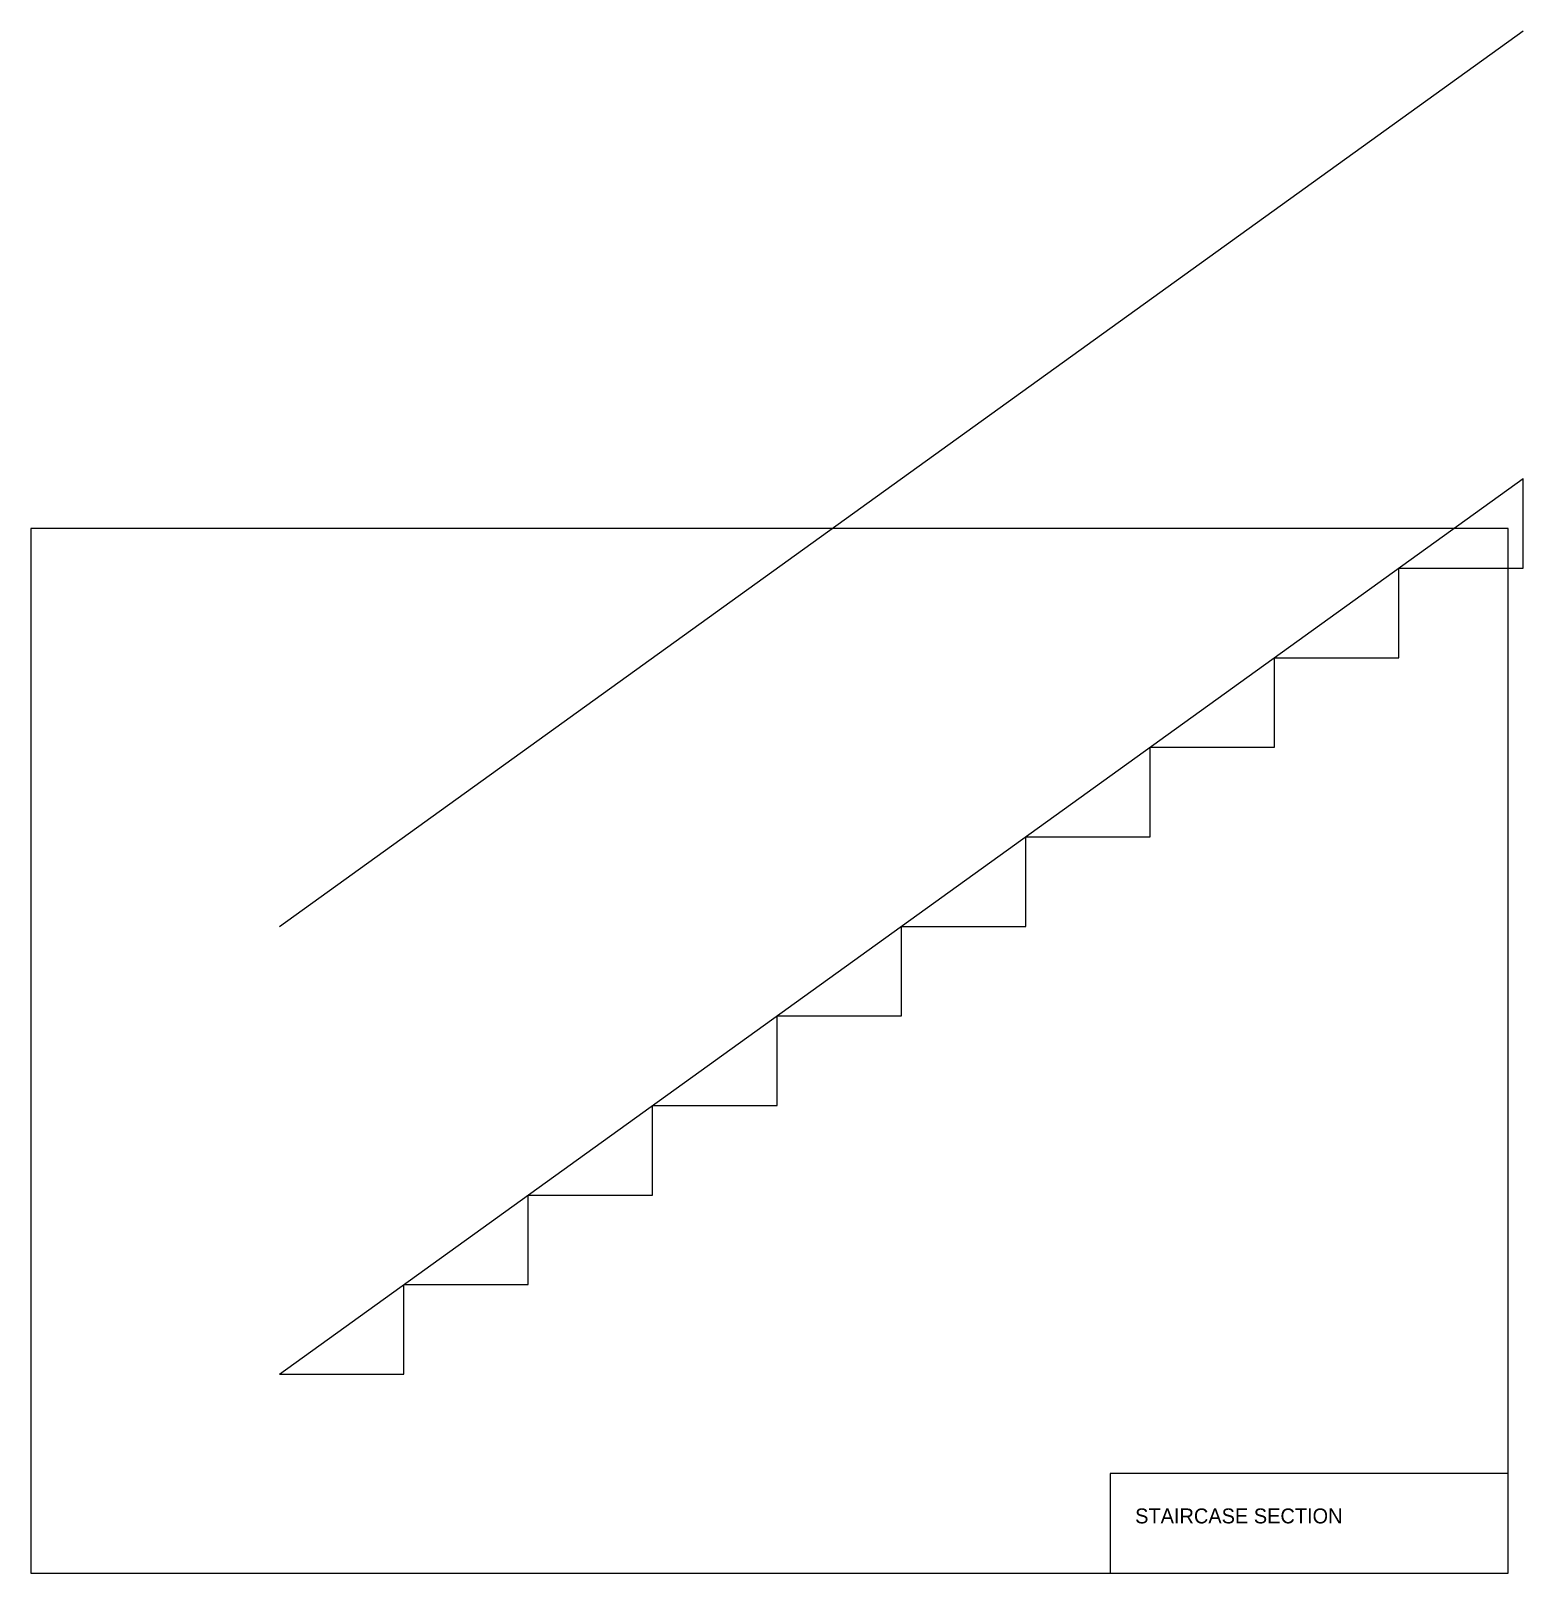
# Model space of a CAD drawing. Header units: millimetres. Extents: x 0 to 300, y 0 to 310.
import ezdxf

# ---------------------------------------------------------------- set-up
doc = ezdxf.new("R2010")
doc.units = ezdxf.units.MM
for name, color, linetype in [('BORDER', 250, 'Continuous'), ('HANDRAIL', 30, 'Continuous'), ('STRUCTURE', 1, 'Continuous'), ('TEXT', 250, 'Continuous'), ('TITLEBLOCK', 250, 'Continuous')]:
    doc.layers.add(name, color=color, linetype=linetype)

msp = doc.modelspace()

# ---------------------------------------------------------------- linework, layer by layer
at = {"layer": 'BORDER'}
msp.add_lwpolyline([(0, 0), (297, 0), (297, 210), (0, 210)], close=True, dxfattribs=at)
at = {"layer": 'HANDRAIL'}
msp.add_line((50, 130), (300, 310), dxfattribs=at)
at = {"layer": 'STRUCTURE'}
msp.add_line((50, 40), (300, 220), dxfattribs=at)
for points in [[(275, 202), (300, 202), (300, 220)], [(250, 184), (275, 184), (275, 202)], [(225, 166), (250, 166), (250, 184)], [(200, 148), (225, 148), (225, 166)], [(175, 130), (200, 130), (200, 148)], [(150, 112), (175, 112), (175, 130)], [(125, 94), (150, 94), (150, 112)], [(100, 76), (125, 76), (125, 94)], [(75, 58), (100, 58), (100, 76)], [(50, 40), (75, 40), (75, 58)]]:
    msp.add_lwpolyline(points, dxfattribs=at)
at = {"layer": 'TITLEBLOCK'}
msp.add_lwpolyline([(217, 0), (297, 0), (297, 20), (217, 20)], close=True, dxfattribs=at)

# ---------------------------------------------------------------- texts
at = {"layer": 'TEXT'}
msp.add_text('STAIRCASE SECTION', height=3, dxfattribs=at).set_placement((222, 10))

doc.saveas('drawing.dxf')
